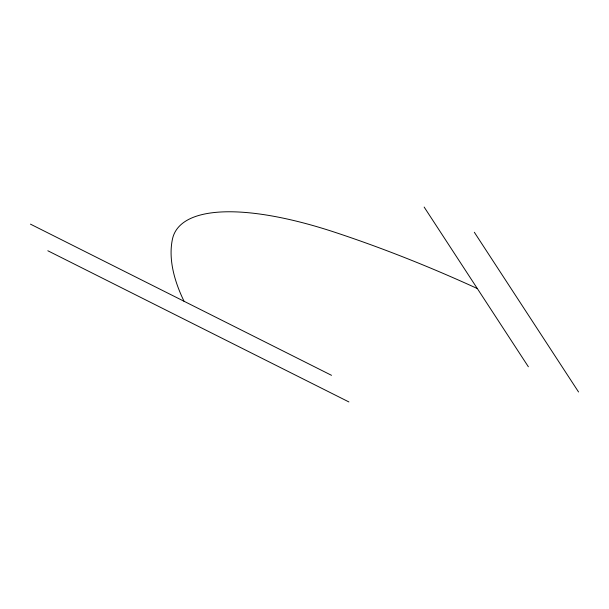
<?xml version="1.0" encoding="UTF-8"?>
<svg xmlns="http://www.w3.org/2000/svg" width="609" height="609" viewBox="0 0 609 609"><rect width="100%" height="100%" fill="white"/><g stroke="black" fill="none" stroke-linecap="round" stroke-linejoin="round"><path stroke-width="0.91" d="M30.45 224.142L331.524 375.319M47.822 250.763L348.896 401.94M474.327 232.257L578.55 391.975M424.146 207.06L528.376 366.778M184.04 301.265A501.808 165.031 26.4 0 1 172.438 239.2A237.959 78.257 26.4 0 1 334.524 232.166A501.808 165.031 26.4 0 1 477.319 288.544"/></g></svg>
